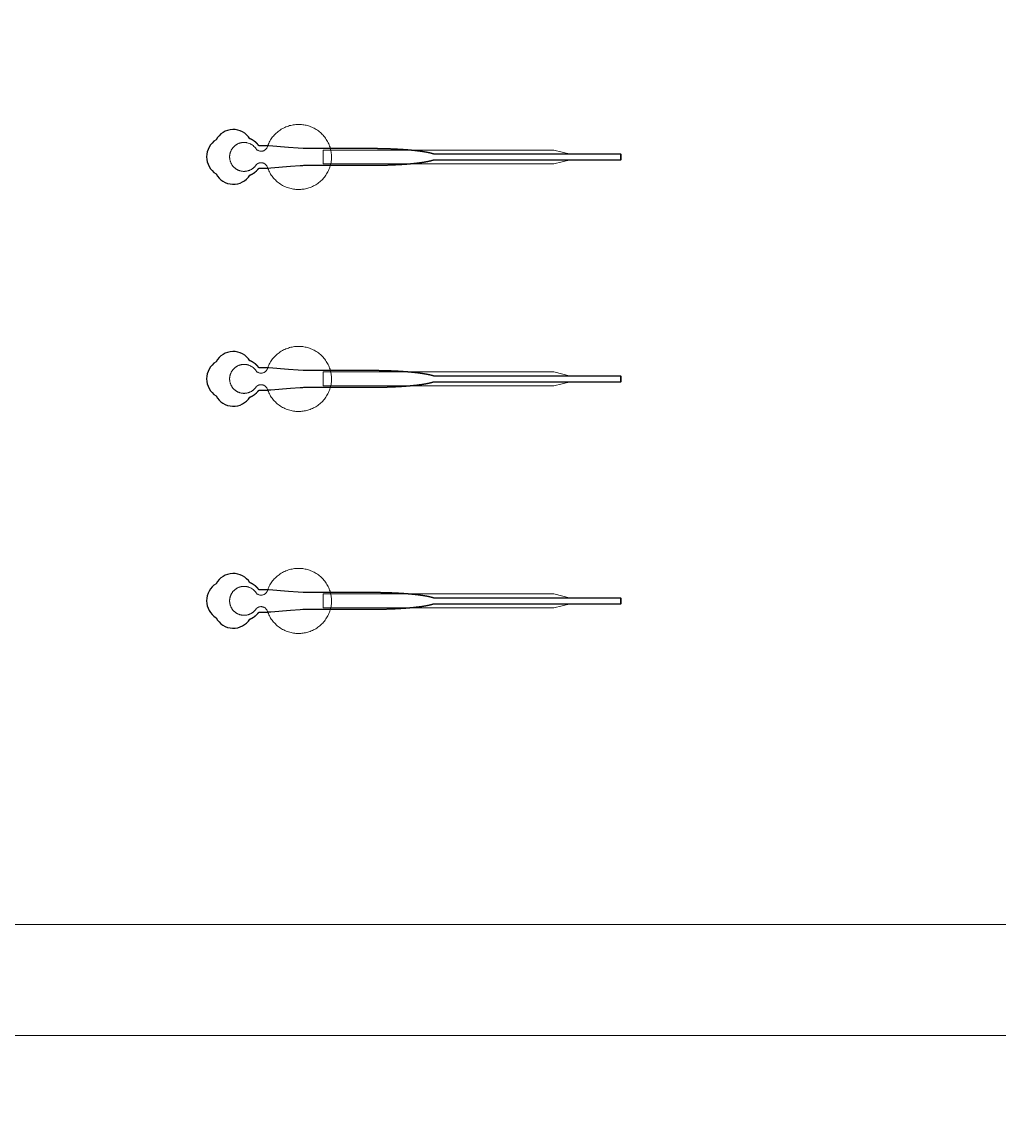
# Model space of a CAD drawing. Header units: inches. Extents: x -52997 to 52003, y -52254 to 52746.
# Drawn here: x 2442 to 11251, y -7101 to 2758 of the extents above; entities that cross this region are included whole.
import ezdxf

# ---------------------------------------------------------------- set-up
doc = ezdxf.new("R2010")
doc.units = ezdxf.units.IN
doc.header["$MEASUREMENT"] = 0
doc.layers.add('1', color=1, linetype='Continuous')
doc.layers.add('2', color=140, linetype='Continuous', lineweight=0)
doc.layers.add('3', color=90, linetype='Continuous', lineweight=0)

msp = doc.modelspace()

# ---------------------------------------------------------------- linework, layer by layer
at = {"layer": '1'}
for points in [[(-16283.4, -47485.7), (0, -47485.7), (16283.4, -47485.7, 5.999107)], [(-16250, -47285.7), (0, -47285.7), (16250, -47285.7, 5.986812)], [(-13685.8, -45485.7), (0, -45485.7), (13685.8, -45485.7, 6.794322)], [(4496.9, 1377.2), (4497.2, 1377.3), (4498.1, 1377.6), (4498.9, 1378), (4499.7, 1378.3), (4500.6, 1378.6), (4501.4, 1379), (4502.3, 1379.4), (4503.1, 1379.7), (4504, 1380.1), (4504.8, 1380.5), (4505.7, 1380.8), (4506.6, 1381.2), (4507.4, 1381.6), (4508.3, 1382), (4509.1, 1382.4), (4510, 1382.8), (4510.8, 1383.3), (4511.7, 1383.7), (4512.6, 1384.1), (4513.4, 1384.5), (4514.3, 1385), (4515.1, 1385.4), (4516, 1385.9), (4516.8, 1386.3), (4517.7, 1386.8), (4518.6, 1387.3), (4519.4, 1387.8), (4520.3, 1388.2), (4521.1, 1388.7), (4522, 1389.2), (4522.8, 1389.7), (4523.7, 1390.2), (4524.5, 1390.8), (4525.4, 1391.3), (4526.2, 1391.8), (4527.1, 1392.3), (4527.9, 1392.9), (4528.8, 1393.4), (4529.6, 1393.9), (4530.5, 1394.5), (4531.3, 1395.1), (4532.1, 1395.6), (4533, 1396.2), (4533.8, 1396.8), (4534.6, 1397.3), (4535.5, 1397.9), (4536.3, 1398.5), (4537.1, 1399.1), (4537.9, 1399.7), (4538.8, 1400.3), (4539.6, 1400.9), (4540.4, 1401.5), (4541.2, 1402.2), (4542, 1402.8), (4542.8, 1403.4), (4543.6, 1404), (4544.4, 1404.7), (4545.2, 1405.3), (4546, 1406), (4546.8, 1406.6), (4547.6, 1407.3), (4548.4, 1407.9), (4549.1, 1408.6), (4549.9, 1409.3), (4550.7, 1409.9), (4551.4, 1410.6), (4552.2, 1411.3), (4553, 1412), (4553.7, 1412.7), (4554.5, 1413.4), (4555.2, 1414), (4555.9, 1414.7), (4556.7, 1415.4), (4557.4, 1416.2), (4558.1, 1416.9), (4558.8, 1417.6), (4559.6, 1418.3), (4560.3, 1419), (4561, 1419.7), (4561.7, 1420.5), (4562.4, 1421.2), (4563.1, 1421.9), (4563.7, 1422.6), (4564.4, 1423.4), (4565.1, 1424.1), (4565.8, 1424.9), (4566.4, 1425.6), (4567.1, 1426.3), (4567.7, 1427.1), (4568.4, 1427.8), (4569, 1428.6), (4569.6, 1429.3), (4570.3, 1430.1), (4570.9, 1430.8), (4571.5, 1431.6), (4572.1, 1432.4), (4572.7, 1433.1), (4573.3, 1433.9), (4573.9, 1434.7), (4574.5, 1435.4), (4575.1, 1436.2), (4575.6, 1436.9), (4576.2, 1437.7), (4576.8, 1438.5), (4577.3, 1439.3), (4577.9, 1440), (4578.4, 1440.8), (4622, 1440.8), (4643.8, 1440.8), (4654.7, 1440.8), (4657.4, 1440.8), (4658.8, 1440.8), (4658.8, 1440.8), (4658.8, 1440.8), (4658.8, 1440.8), (4658.8, 1440.8), (4658.9, 1440.8), (4659, 1440.8), (4659.3, 1440.8), (4660, 1440.9), (4661.4, 1441), (4664.1, 1441.2), (4686.2, 1442.9), (4862.9, 1456.4), (4951.2, 1463.2), (4973.3, 1464.9), (4984.3, 1465.8), (4984.6, 1465.8), (4984.7, 1465.8), (4984.8, 1465.8), (4984.8, 1465.8), (4984.9, 1465.8), (4985.3, 1465.8), (5245.8, 1465.8), (5252.1, 1465.8), (5264.6, 1465.8), (5365.1, 1465.8), (5566.2, 1465.8), (5578.7, 1465.8), (5585, 1465.8), (5588.1, 1465.8), (5589.7, 1465.8), (5590.1, 1465.8), (5590.3, 1465.8), (5590.4, 1465.8), (5590.5, 1465.8), (5590.5, 1465.8), (5590.5, 1465.8), (5591.1, 1465.8), (5595.7, 1465.8), (5600.3, 1465.8), (5604.9, 1465.8), (5609.5, 1465.8), (5614.2, 1465.9), (5618.8, 1465.9), (5623.5, 1465.9), (5628.2, 1465.9), (5632.8, 1466), (5637.6, 1466), (5642.3, 1466.1), (5647, 1466.1), (5651.7, 1466.2), (5656.5, 1466.3), (5661.2, 1466.3), (5666, 1466.4), (5670.7, 1466.5), (5675.5, 1466.6), (5680.3, 1466.6), (5685.1, 1466.7), (5689.9, 1466.8), (5694.7, 1466.9), (5699.5, 1467), (5704.3, 1467.2), (5709.1, 1467.3), (5713.9, 1467.4), (5718.8, 1467.5), (5723.6, 1467.7), (5728.4, 1467.8), (5733.3, 1468), (5738.1, 1468.1), (5742.9, 1468.3), (5747.8, 1468.4), (5752.6, 1468.6), (5757.4, 1468.8), (5762.2, 1468.9), (5767.1, 1469.1), (5771.9, 1469.3), (5776.7, 1469.5), (5781.5, 1469.7), (5786.4, 1469.9), (5791.2, 1470.1), (5796, 1470.3), (5800.8, 1470.6), (5805.6, 1470.8), (5810.3, 1471), (5815.1, 1471.3), (5819.9, 1471.5), (5824.7, 1471.7), (5829.4, 1472), (5834.1, 1472.3), (5838.9, 1472.5), (5843.6, 1472.8), (5848.3, 1473.1), (5853, 1473.4), (5857.7, 1473.6), (5862.3, 1473.9), (5867, 1474.2), (5871.6, 1474.5), (5876.3, 1474.8), (5880.9, 1475.2), (5885.5, 1475.5), (5890, 1475.8), (5892.3, 1476), (5894.6, 1476.1), (5896.9, 1476.3), (5899.1, 1476.5), (5901.4, 1476.7), (5903.6, 1476.8), (5905.9, 1477), (5908.1, 1477.2), (5910.4, 1477.3), (5912.6, 1477.5), (5914.8, 1477.7), (5917.1, 1477.9), (5919.3, 1478.1), (5921.5, 1478.2), (5923.7, 1478.4), (5925.9, 1478.6), (5928.1, 1478.8), (5930.3, 1479), (5932.5, 1479.2), (5934.7, 1479.4), (5936.9, 1479.6), (5939, 1479.7), (5941.2, 1479.9), (5943.3, 1480.1), (5945.5, 1480.3), (5947.6, 1480.5), (5949.8, 1480.7), (5951.9, 1480.9), (5954, 1481.1), (5956.1, 1481.3), (5958.3, 1481.5), (5960.4, 1481.7), (5962.5, 1481.9), (5964.6, 1482.2), (5966.6, 1482.4), (5968.7, 1482.6), (5970.8, 1482.8), (5972.8, 1483), (5974.9, 1483.2), (5977, 1483.4), (5979, 1483.6), (5981, 1483.9), (5983.1, 1484.1), (5985.1, 1484.3), (5987.1, 1484.5), (5989.1, 1484.7), (5991.1, 1485), (5993.1, 1485.2), (5995.1, 1485.4), (5997, 1485.6), (5999, 1485.9), (6001, 1486.1), (6002.9, 1486.3), (6004.8, 1486.6), (6006.8, 1486.8), (6008.7, 1487), (6010.6, 1487.3), (6012.5, 1487.5), (6014.4, 1487.7), (6016.3, 1488), (6018.2, 1488.2), (6020.1, 1488.4), (6021.9, 1488.7), (6023.8, 1488.9), (6025.6, 1489.2), (6027.5, 1489.4), (6029.3, 1489.6), (6031.1, 1489.9), (6032.9, 1490.1), (6034.7, 1490.4), (6036.5, 1490.6), (6038.3, 1490.9), (6040.1, 1491.1), (6041.9, 1491.4), (6043.6, 1491.6), (6045.4, 1491.9), (6047.1, 1492.1), (6048.8, 1492.4), (6050.6, 1492.7), (6052.3, 1492.9), (6054, 1493.2), (6055.7, 1493.4), (6057.3, 1493.7), (6059, 1493.9), (6060.7, 1494.2), (6062.3, 1494.5), (6064, 1494.7), (6065.6, 1495), (6067.2, 1495.3), (6068.8, 1495.5), (6070.4, 1495.8), (6072, 1496.1), (6073.6, 1496.3), (6075.2, 1496.6), (6076.8, 1496.9), (6078.3, 1497.1), (6079.9, 1497.4), (6081.4, 1497.7), (6082.9, 1497.9), (6084.4, 1498.2), (6085.9, 1498.5), (6087.4, 1498.8), (6088.9, 1499), (6090.4, 1499.3), (6091.8, 1499.6), (6093.3, 1499.9), (6094.7, 1500.1), (6096.2, 1500.4), (6097.6, 1500.7), (6099, 1501), (6100.4, 1501.3), (6101.8, 1501.5), (6103.1, 1501.8), (6104.5, 1502.1), (6105.9, 1502.4), (6107.2, 1502.7), (6108.5, 1503), (6109.9, 1503.2), (6111.2, 1503.5), (6112.5, 1503.8), (6113.8, 1504.1), (6115, 1504.4), (6116.3, 1504.7), (6117.6, 1505), (6118.8, 1505.3), (6120.1, 1505.5), (6121.3, 1505.8), (6122.5, 1506.1), (6123.7, 1506.4), (6124.9, 1506.7), (6126.1, 1507), (6127.2, 1507.3), (6128.4, 1507.6), (6129.5, 1507.9), (6130.7, 1508.2), (6131.8, 1508.5), (6132.9, 1508.7), (6134, 1509), (6135.1, 1509.3), (6136.2, 1509.6), (6137.3, 1509.9), (6138.3, 1510.2), (6139.4, 1510.5), (6140.4, 1510.8), (6141.5, 1511.1), (6142.5, 1511.4), (6143.5, 1511.7), (6144.5, 1512), (6145.5, 1512.3), (6146.4, 1512.6), (6147.4, 1512.9), (6148.3, 1513.2), (6149.3, 1513.5), (6150.2, 1513.8), (6151.1, 1514.1), (6152, 1514.4), (6152.9, 1514.7), (6153.8, 1515), (6154.7, 1515.3), (6156.1, 1515.8), (7841.7, 1515.6), (7841.7, 1565.8), (6156.2, 1565.8), (6155.9, 1565.9), (6155, 1566.2), (6154.2, 1566.5), (6153.3, 1566.8), (6152.4, 1567.1), (6151.5, 1567.4), (6150.6, 1567.7), (6149.6, 1568), (6148.7, 1568.3), (6147.7, 1568.6), (6146.8, 1568.9), (6145.8, 1569.2), (6144.8, 1569.5), (6143.8, 1569.8), (6142.8, 1570.1), (6141.8, 1570.4), (6140.8, 1570.7), (6139.7, 1571), (6138.7, 1571.3), (6137.6, 1571.6), (6136.6, 1571.9), (6135.5, 1572.2), (6134.4, 1572.5), (6133.3, 1572.8), (6132.2, 1573), (6131, 1573.3), (6129.9, 1573.6), (6128.8, 1573.9), (6127.6, 1574.2), (6126.4, 1574.5), (6125.2, 1574.8), (6124.1, 1575.1), (6122.8, 1575.4), (6121.6, 1575.7), (6120.4, 1576), (6119.2, 1576.3), (6117.9, 1576.5), (6116.7, 1576.8), (6115.4, 1577.1), (6114.1, 1577.4), (6112.8, 1577.7), (6111.5, 1578), (6110.2, 1578.3), (6108.9, 1578.6), (6107.6, 1578.8), (6106.2, 1579.1), (6104.9, 1579.4), (6103.5, 1579.7), (6102.1, 1580), (6100.7, 1580.3), (6099.3, 1580.5), (6097.9, 1580.8), (6096.5, 1581.1), (6095.1, 1581.4), (6093.6, 1581.7), (6092.2, 1581.9), (6090.7, 1582.2), (6089.3, 1582.5), (6087.8, 1582.8), (6086.3, 1583), (6084.8, 1583.3), (6083.3, 1583.6), (6081.7, 1583.9), (6080.2, 1584.1), (6078.7, 1584.4), (6077.1, 1584.7), (6075.6, 1584.9), (6074, 1585.2), (6072.4, 1585.5), (6070.8, 1585.7), (6069.2, 1586), (6067.6, 1586.3), (6066, 1586.5), (6064.3, 1586.8), (6062.7, 1587.1), (6061, 1587.3), (6059.4, 1587.6), (6057.7, 1587.9), (6056, 1588.1), (6054.3, 1588.4), (6052.6, 1588.6), (6050.9, 1588.9), (6049.2, 1589.1), (6047.5, 1589.4), (6045.7, 1589.7), (6044, 1589.9), (6042.2, 1590.2), (6040.5, 1590.4), (6038.7, 1590.7), (6036.9, 1590.9), (6035.1, 1591.2), (6033.3, 1591.4), (6031.5, 1591.6), (6029.7, 1591.9), (6027.8, 1592.1), (6026, 1592.4), (6024.2, 1592.6), (6022.3, 1592.9), (6020.4, 1593.1), (6018.6, 1593.3), (6016.7, 1593.6), (6014.8, 1593.8), (6012.9, 1594.1), (6011, 1594.3), (6009.1, 1594.5), (6007.2, 1594.8), (6005.2, 1595), (6003.3, 1595.2), (6001.3, 1595.5), (5999.4, 1595.7), (5997.4, 1595.9), (5995.5, 1596.1), (5993.5, 1596.4), (5991.5, 1596.6), (5989.5, 1596.8), (5987.5, 1597), (5985.5, 1597.2), (5983.5, 1597.5), (5981.5, 1597.7), (5979.4, 1597.9), (5977.4, 1598.1), (5975.3, 1598.3), (5973.3, 1598.5), (5971.2, 1598.8), (5969.2, 1599), (5967.1, 1599.2), (5965, 1599.4), (5962.9, 1599.6), (5960.8, 1599.8), (5958.7, 1600), (5956.6, 1600.2), (5954.5, 1600.4), (5952.4, 1600.6), (5950.3, 1600.8), (5948.1, 1601), (5946, 1601.2), (5943.8, 1601.4), (5941.7, 1601.6), (5939.5, 1601.8), (5937.4, 1602), (5935.2, 1602.2), (5933, 1602.4), (5930.8, 1602.6), (5928.6, 1602.8), (5926.4, 1602.9), (5924.3, 1603.1), (5922, 1603.3), (5919.8, 1603.5), (5917.6, 1603.7), (5915.4, 1603.8), (5913.2, 1604), (5910.9, 1604.2), (5908.7, 1604.4), (5906.5, 1604.6), (5904.2, 1604.7), (5902, 1604.9), (5899.7, 1605.1), (5897.5, 1605.2), (5895.2, 1605.4), (5892.9, 1605.6), (5888.4, 1605.9), (5883.8, 1606.2), (5879.2, 1606.5), (5874.6, 1606.9), (5870, 1607.2), (5865.4, 1607.5), (5860.7, 1607.8), (5856.1, 1608), (5851.4, 1608.3), (5846.7, 1608.6), (5842, 1608.9), (5837.3, 1609.2), (5832.6, 1609.4), (5827.9, 1609.7), (5823.1, 1609.9), (5818.4, 1610.2), (5813.6, 1610.4), (5808.9, 1610.7), (5804.1, 1610.9), (5799.3, 1611.1), (5794.5, 1611.3), (5789.8, 1611.5), (5785, 1611.7), (5780.2, 1611.9), (5775.4, 1612.1), (5770.6, 1612.3), (5765.8, 1612.5), (5761, 1612.7), (5756.2, 1612.9), (5751.3, 1613.1), (5746.5, 1613.2), (5741.7, 1613.4), (5736.9, 1613.5), (5732.1, 1613.7), (5727.3, 1613.8), (5722.5, 1614), (5717.7, 1614.1), (5712.9, 1614.2), (5708.1, 1614.3), (5703.3, 1614.5), (5698.5, 1614.6), (5693.8, 1614.7), (5689, 1614.8), (5684.2, 1614.9), (5679.5, 1615), (5674.7, 1615.1), (5670, 1615.1), (5665.2, 1615.2), (5660.5, 1615.3), (5655.8, 1615.4), (5651.1, 1615.4), (5646.4, 1615.5), (5641.7, 1615.5), (5637, 1615.6), (5632.3, 1615.6), (5627.7, 1615.7), (5623, 1615.7), (5618.4, 1615.7), (5613.8, 1615.7), (5609.1, 1615.8), (5604.5, 1615.8), (5602.3, 1615.8), (5601.7, 1615.8), (5601.4, 1615.8), (5601.3, 1615.8), (5601.1, 1615.8), (5599.5, 1615.8), (5593.1, 1615.8), (5580.3, 1615.8), (5529.4, 1615.8), (5325.4, 1615.8), (5274.4, 1615.8), (5248.9, 1615.8), (5242.6, 1615.8), (5241, 1615.8), (4985.2, 1615.8), (4984.8, 1615.8), (4984.8, 1615.8), (4984.7, 1615.8), (4984.7, 1615.8), (4984.6, 1615.8), (4984.3, 1615.8), (4982.9, 1615.9), (4977.4, 1616.3), (4933.2, 1619.7), (4844.9, 1626.5), (4668.2, 1640.1), (4662.7, 1640.5), (4659.9, 1640.7), (4659.3, 1640.8), (4658.9, 1640.8), (4658.9, 1640.8), (4658.8, 1640.8), (4658.8, 1640.8), (4658.8, 1640.8), (4658.8, 1640.8), (4658.8, 1640.8), (4658.4, 1640.8), (4655.7, 1640.8), (4650.3, 1640.8), (4639.4, 1640.8), (4617.6, 1640.8), (4595.8, 1640.8), (4584.9, 1640.8), (4579.4, 1640.8), (4578.7, 1640.8), (4578.6, 1640.8), (4578.5, 1640.8), (4578.4, 1640.8), (4578.4, 1640.8), (4578.4, 1640.8), (4578.4, 1640.8), (4578, 1641.4), (4577.2, 1642.5), (4576.4, 1643.6), (4575.6, 1644.7), (4574.7, 1645.9), (4573.9, 1647), (4573, 1648.1), (4572.2, 1649.2), (4571.3, 1650.3), (4570.4, 1651.4), (4569.5, 1652.5), (4568.5, 1653.6), (4567.6, 1654.7), (4566.6, 1655.8), (4565.7, 1656.9), (4564.7, 1658), (4563.7, 1659.1), (4562.7, 1660.2), (4561.7, 1661.2), (4560.7, 1662.3), (4559.6, 1663.4), (4558.6, 1664.4), (4557.5, 1665.5), (4556.4, 1666.5), (4555.3, 1667.6), (4554.2, 1668.6), (4553.1, 1669.6), (4552, 1670.6), (4550.9, 1671.6), (4549.7, 1672.6), (4548.6, 1673.6), (4547.4, 1674.6), (4546.2, 1675.6), (4545, 1676.6), (4543.8, 1677.5), (4542.6, 1678.5), (4541.4, 1679.4), (4540.2, 1680.4), (4538.9, 1681.3), (4537.7, 1682.2), (4536.4, 1683.1), (4535.2, 1684), (4533.9, 1684.9), (4532.6, 1685.8), (4531.3, 1686.7), (4530, 1687.5), (4528.7, 1688.4), (4527.4, 1689.2), (4526, 1690), (4524.7, 1690.8), (4523.4, 1691.6), (4522, 1692.4), (4520.7, 1693.2), (4519.3, 1694), (4517.9, 1694.7), (4516.5, 1695.5), (4515.2, 1696.2), (4513.8, 1696.9), (4512.4, 1697.6), (4511, 1698.3), (4509.6, 1699), (4508.2, 1699.7), (4506.7, 1700.3), (4505.3, 1700.9), (4503.9, 1701.6), (4502.5, 1702.2), (4501.1, 1702.8), (4499.6, 1703.3), (4498.2, 1703.9), (4497, 1704.4, 0.576044), (4192.4, 1695.1, 0.560065), (4192.4, 1388.6, 0.578435)], [(4496.9, -622.8), (4497.2, -622.7), (4498.1, -622.4), (4498.9, -622), (4499.7, -621.7), (4500.6, -621.4), (4501.4, -621), (4502.3, -620.6), (4503.1, -620.3), (4504, -619.9), (4504.8, -619.5), (4505.7, -619.2), (4506.6, -618.8), (4507.4, -618.4), (4508.3, -618), (4509.1, -617.6), (4510, -617.2), (4510.8, -616.7), (4511.7, -616.3), (4512.6, -615.9), (4513.4, -615.5), (4514.3, -615), (4515.1, -614.6), (4516, -614.1), (4516.8, -613.7), (4517.7, -613.2), (4518.6, -612.7), (4519.4, -612.2), (4520.3, -611.8), (4521.1, -611.3), (4522, -610.8), (4522.8, -610.3), (4523.7, -609.8), (4524.5, -609.2), (4525.4, -608.7), (4526.2, -608.2), (4527.1, -607.7), (4527.9, -607.1), (4528.8, -606.6), (4529.6, -606.1), (4530.5, -605.5), (4531.3, -604.9), (4532.1, -604.4), (4533, -603.8), (4533.8, -603.2), (4534.6, -602.7), (4535.5, -602.1), (4536.3, -601.5), (4537.1, -600.9), (4537.9, -600.3), (4538.8, -599.7), (4539.6, -599.1), (4540.4, -598.5), (4541.2, -597.8), (4542, -597.2), (4542.8, -596.6), (4543.6, -596), (4544.4, -595.3), (4545.2, -594.7), (4546, -594), (4546.8, -593.4), (4547.6, -592.7), (4548.4, -592.1), (4549.1, -591.4), (4549.9, -590.7), (4550.7, -590.1), (4551.4, -589.4), (4552.2, -588.7), (4553, -588), (4553.7, -587.3), (4554.5, -586.6), (4555.2, -586), (4555.9, -585.3), (4556.7, -584.6), (4557.4, -583.8), (4558.1, -583.1), (4558.8, -582.4), (4559.6, -581.7), (4560.3, -581), (4561, -580.3), (4561.7, -579.5), (4562.4, -578.8), (4563.1, -578.1), (4563.7, -577.4), (4564.4, -576.6), (4565.1, -575.9), (4565.8, -575.1), (4566.4, -574.4), (4567.1, -573.7), (4567.7, -572.9), (4568.4, -572.2), (4569, -571.4), (4569.6, -570.7), (4570.3, -569.9), (4570.9, -569.2), (4571.5, -568.4), (4572.1, -567.6), (4572.7, -566.9), (4573.3, -566.1), (4573.9, -565.3), (4574.5, -564.6), (4575.1, -563.8), (4575.6, -563.1), (4576.2, -562.3), (4576.8, -561.5), (4577.3, -560.7), (4577.9, -560), (4578.4, -559.2), (4622, -559.2), (4643.8, -559.2), (4654.7, -559.2), (4657.4, -559.2), (4658.8, -559.2), (4658.8, -559.2), (4658.8, -559.2), (4658.8, -559.2), (4658.8, -559.2), (4658.9, -559.2), (4659, -559.2), (4659.3, -559.2), (4660, -559.1), (4661.4, -559), (4664.1, -558.8), (4686.2, -557.1), (4862.9, -543.6), (4951.2, -536.8), (4973.3, -535.1), (4984.3, -534.2), (4984.6, -534.2), (4984.7, -534.2), (4984.8, -534.2), (4984.8, -534.2), (4984.9, -534.2), (4985.3, -534.2), (5245.8, -534.2), (5252.1, -534.2), (5264.6, -534.2), (5365.1, -534.2), (5566.2, -534.2), (5578.7, -534.2), (5585, -534.2), (5588.1, -534.2), (5589.7, -534.2), (5590.1, -534.2), (5590.3, -534.2), (5590.4, -534.2), (5590.5, -534.2), (5590.5, -534.2), (5590.5, -534.2), (5591.1, -534.2), (5595.7, -534.2), (5600.3, -534.2), (5604.9, -534.2), (5609.5, -534.2), (5614.2, -534.1), (5618.8, -534.1), (5623.5, -534.1), (5628.2, -534.1), (5632.8, -534), (5637.6, -534), (5642.3, -533.9), (5647, -533.9), (5651.7, -533.8), (5656.5, -533.7), (5661.2, -533.7), (5666, -533.6), (5670.7, -533.5), (5675.5, -533.4), (5680.3, -533.4), (5685.1, -533.3), (5689.9, -533.2), (5694.7, -533.1), (5699.5, -533), (5704.3, -532.8), (5709.1, -532.7), (5713.9, -532.6), (5718.8, -532.5), (5723.6, -532.3), (5728.4, -532.2), (5733.3, -532), (5738.1, -531.9), (5742.9, -531.7), (5747.8, -531.6), (5752.6, -531.4), (5757.4, -531.2), (5762.2, -531.1), (5767.1, -530.9), (5771.9, -530.7), (5776.7, -530.5), (5781.5, -530.3), (5786.4, -530.1), (5791.2, -529.9), (5796, -529.7), (5800.8, -529.4), (5805.6, -529.2), (5810.3, -529), (5815.1, -528.7), (5819.9, -528.5), (5824.7, -528.3), (5829.4, -528), (5834.1, -527.7), (5838.9, -527.5), (5843.6, -527.2), (5848.3, -526.9), (5853, -526.6), (5857.7, -526.4), (5862.3, -526.1), (5867, -525.8), (5871.6, -525.5), (5876.3, -525.2), (5880.9, -524.8), (5885.5, -524.5), (5890, -524.2), (5892.3, -524), (5894.6, -523.9), (5896.9, -523.7), (5899.1, -523.5), (5901.4, -523.3), (5903.6, -523.2), (5905.9, -523), (5908.1, -522.8), (5910.4, -522.7), (5912.6, -522.5), (5914.8, -522.3), (5917.1, -522.1), (5919.3, -521.9), (5921.5, -521.8), (5923.7, -521.6), (5925.9, -521.4), (5928.1, -521.2), (5930.3, -521), (5932.5, -520.8), (5934.7, -520.6), (5936.9, -520.4), (5939, -520.3), (5941.2, -520.1), (5943.3, -519.9), (5945.5, -519.7), (5947.6, -519.5), (5949.8, -519.3), (5951.9, -519.1), (5954, -518.9), (5956.1, -518.7), (5958.3, -518.5), (5960.4, -518.3), (5962.5, -518.1), (5964.6, -517.8), (5966.6, -517.6), (5968.7, -517.4), (5970.8, -517.2), (5972.8, -517), (5974.9, -516.8), (5977, -516.6), (5979, -516.4), (5981, -516.1), (5983.1, -515.9), (5985.1, -515.7), (5987.1, -515.5), (5989.1, -515.3), (5991.1, -515), (5993.1, -514.8), (5995.1, -514.6), (5997, -514.4), (5999, -514.1), (6001, -513.9), (6002.9, -513.7), (6004.8, -513.4), (6006.8, -513.2), (6008.7, -513), (6010.6, -512.7), (6012.5, -512.5), (6014.4, -512.3), (6016.3, -512), (6018.2, -511.8), (6020.1, -511.6), (6021.9, -511.3), (6023.8, -511.1), (6025.6, -510.8), (6027.5, -510.6), (6029.3, -510.4), (6031.1, -510.1), (6032.9, -509.9), (6034.7, -509.6), (6036.5, -509.4), (6038.3, -509.1), (6040.1, -508.9), (6041.9, -508.6), (6043.6, -508.4), (6045.4, -508.1), (6047.1, -507.9), (6048.8, -507.6), (6050.6, -507.3), (6052.3, -507.1), (6054, -506.8), (6055.7, -506.6), (6057.3, -506.3), (6059, -506.1), (6060.7, -505.8), (6062.3, -505.5), (6064, -505.3), (6065.6, -505), (6067.2, -504.7), (6068.8, -504.5), (6070.4, -504.2), (6072, -503.9), (6073.6, -503.7), (6075.2, -503.4), (6076.8, -503.1), (6078.3, -502.9), (6079.9, -502.6), (6081.4, -502.3), (6082.9, -502.1), (6084.4, -501.8), (6085.9, -501.5), (6087.4, -501.2), (6088.9, -501), (6090.4, -500.7), (6091.8, -500.4), (6093.3, -500.1), (6094.7, -499.9), (6096.2, -499.6), (6097.6, -499.3), (6099, -499), (6100.4, -498.7), (6101.8, -498.5), (6103.1, -498.2), (6104.5, -497.9), (6105.9, -497.6), (6107.2, -497.3), (6108.5, -497), (6109.9, -496.8), (6111.2, -496.5), (6112.5, -496.2), (6113.8, -495.9), (6115, -495.6), (6116.3, -495.3), (6117.6, -495), (6118.8, -494.7), (6120.1, -494.5), (6121.3, -494.2), (6122.5, -493.9), (6123.7, -493.6), (6124.9, -493.3), (6126.1, -493), (6127.2, -492.7), (6128.4, -492.4), (6129.5, -492.1), (6130.7, -491.8), (6131.8, -491.5), (6132.9, -491.3), (6134, -491), (6135.1, -490.7), (6136.2, -490.4), (6137.3, -490.1), (6138.3, -489.8), (6139.4, -489.5), (6140.4, -489.2), (6141.5, -488.9), (6142.5, -488.6), (6143.5, -488.3), (6144.5, -488), (6145.5, -487.7), (6146.4, -487.4), (6147.4, -487.1), (6148.3, -486.8), (6149.3, -486.5), (6150.2, -486.2), (6151.1, -485.9), (6152, -485.6), (6152.9, -485.3), (6153.8, -485), (6154.7, -484.7), (6156.1, -484.2), (7841.7, -484.4), (7841.7, -434.2), (6156.2, -434.2), (6155.9, -434.1), (6155, -433.8), (6154.2, -433.5), (6153.3, -433.2), (6152.4, -432.9), (6151.5, -432.6), (6150.6, -432.3), (6149.6, -432), (6148.7, -431.7), (6147.7, -431.4), (6146.8, -431.1), (6145.8, -430.8), (6144.8, -430.5), (6143.8, -430.2), (6142.8, -429.9), (6141.8, -429.6), (6140.8, -429.3), (6139.7, -429), (6138.7, -428.7), (6137.6, -428.4), (6136.6, -428.1), (6135.5, -427.8), (6134.4, -427.5), (6133.3, -427.2), (6132.2, -427), (6131, -426.7), (6129.9, -426.4), (6128.8, -426.1), (6127.6, -425.8), (6126.4, -425.5), (6125.2, -425.2), (6124.1, -424.9), (6122.8, -424.6), (6121.6, -424.3), (6120.4, -424), (6119.2, -423.7), (6117.9, -423.5), (6116.7, -423.2), (6115.4, -422.9), (6114.1, -422.6), (6112.8, -422.3), (6111.5, -422), (6110.2, -421.7), (6108.9, -421.4), (6107.6, -421.2), (6106.2, -420.9), (6104.9, -420.6), (6103.5, -420.3), (6102.1, -420), (6100.7, -419.7), (6099.3, -419.5), (6097.9, -419.2), (6096.5, -418.9), (6095.1, -418.6), (6093.6, -418.3), (6092.2, -418.1), (6090.7, -417.8), (6089.3, -417.5), (6087.8, -417.2), (6086.3, -417), (6084.8, -416.7), (6083.3, -416.4), (6081.7, -416.1), (6080.2, -415.9), (6078.7, -415.6), (6077.1, -415.3), (6075.6, -415.1), (6074, -414.8), (6072.4, -414.5), (6070.8, -414.3), (6069.2, -414), (6067.6, -413.7), (6066, -413.5), (6064.3, -413.2), (6062.7, -412.9), (6061, -412.7), (6059.4, -412.4), (6057.7, -412.1), (6056, -411.9), (6054.3, -411.6), (6052.6, -411.4), (6050.9, -411.1), (6049.2, -410.9), (6047.5, -410.6), (6045.7, -410.3), (6044, -410.1), (6042.2, -409.8), (6040.5, -409.6), (6038.7, -409.3), (6036.9, -409.1), (6035.1, -408.8), (6033.3, -408.6), (6031.5, -408.4), (6029.7, -408.1), (6027.8, -407.9), (6026, -407.6), (6024.2, -407.4), (6022.3, -407.1), (6020.4, -406.9), (6018.6, -406.7), (6016.7, -406.4), (6014.8, -406.2), (6012.9, -405.9), (6011, -405.7), (6009.1, -405.5), (6007.2, -405.2), (6005.2, -405), (6003.3, -404.8), (6001.3, -404.5), (5999.4, -404.3), (5997.4, -404.1), (5995.5, -403.9), (5993.5, -403.6), (5991.5, -403.4), (5989.5, -403.2), (5987.5, -403), (5985.5, -402.8), (5983.5, -402.5), (5981.5, -402.3), (5979.4, -402.1), (5977.4, -401.9), (5975.3, -401.7), (5973.3, -401.5), (5971.2, -401.2), (5969.2, -401), (5967.1, -400.8), (5965, -400.6), (5962.9, -400.4), (5960.8, -400.2), (5958.7, -400), (5956.6, -399.8), (5954.5, -399.6), (5952.4, -399.4), (5950.3, -399.2), (5948.1, -399), (5946, -398.8), (5943.8, -398.6), (5941.7, -398.4), (5939.5, -398.2), (5937.4, -398), (5935.2, -397.8), (5933, -397.6), (5930.8, -397.4), (5928.6, -397.2), (5926.4, -397.1), (5924.3, -396.9), (5922, -396.7), (5919.8, -396.5), (5917.6, -396.3), (5915.4, -396.2), (5913.2, -396), (5910.9, -395.8), (5908.7, -395.6), (5906.5, -395.4), (5904.2, -395.3), (5902, -395.1), (5899.7, -394.9), (5897.5, -394.8), (5895.2, -394.6), (5892.9, -394.4), (5888.4, -394.1), (5883.8, -393.8), (5879.2, -393.5), (5874.6, -393.1), (5870, -392.8), (5865.4, -392.5), (5860.7, -392.2), (5856.1, -392), (5851.4, -391.7), (5846.7, -391.4), (5842, -391.1), (5837.3, -390.8), (5832.6, -390.6), (5827.9, -390.3), (5823.1, -390.1), (5818.4, -389.8), (5813.6, -389.6), (5808.9, -389.3), (5804.1, -389.1), (5799.3, -388.9), (5794.5, -388.7), (5789.8, -388.5), (5785, -388.3), (5780.2, -388.1), (5775.4, -387.9), (5770.6, -387.7), (5765.8, -387.5), (5761, -387.3), (5756.2, -387.1), (5751.3, -386.9), (5746.5, -386.8), (5741.7, -386.6), (5736.9, -386.5), (5732.1, -386.3), (5727.3, -386.2), (5722.5, -386), (5717.7, -385.9), (5712.9, -385.8), (5708.1, -385.7), (5703.3, -385.5), (5698.5, -385.4), (5693.8, -385.3), (5689, -385.2), (5684.2, -385.1), (5679.5, -385), (5674.7, -384.9), (5670, -384.9), (5665.2, -384.8), (5660.5, -384.7), (5655.8, -384.6), (5651.1, -384.6), (5646.4, -384.5), (5641.7, -384.5), (5637, -384.4), (5632.3, -384.4), (5627.7, -384.3), (5623, -384.3), (5618.4, -384.3), (5613.8, -384.3), (5609.1, -384.2), (5604.5, -384.2), (5602.3, -384.2), (5601.7, -384.2), (5601.4, -384.2), (5601.3, -384.2), (5601.1, -384.2), (5599.5, -384.2), (5593.1, -384.2), (5580.3, -384.2), (5529.4, -384.2), (5325.4, -384.2), (5274.4, -384.2), (5248.9, -384.2), (5242.6, -384.2), (5241, -384.2), (4985.2, -384.2), (4984.8, -384.2), (4984.8, -384.2), (4984.7, -384.2), (4984.7, -384.2), (4984.6, -384.2), (4984.3, -384.2), (4982.9, -384.1), (4977.4, -383.7), (4933.2, -380.3), (4844.9, -373.5), (4668.2, -359.9), (4662.7, -359.5), (4659.9, -359.3), (4659.3, -359.2), (4658.9, -359.2), (4658.9, -359.2), (4658.8, -359.2), (4658.8, -359.2), (4658.8, -359.2), (4658.8, -359.2), (4658.8, -359.2), (4658.4, -359.2), (4655.7, -359.2), (4650.3, -359.2), (4639.4, -359.2), (4617.6, -359.2), (4595.8, -359.2), (4584.9, -359.2), (4579.4, -359.2), (4578.7, -359.2), (4578.6, -359.2), (4578.5, -359.2), (4578.4, -359.2), (4578.4, -359.2), (4578.4, -359.2), (4578.4, -359.2), (4578, -358.6), (4577.2, -357.5), (4576.4, -356.4), (4575.6, -355.3), (4574.7, -354.1), (4573.9, -353), (4573, -351.9), (4572.2, -350.8), (4571.3, -349.7), (4570.4, -348.6), (4569.5, -347.5), (4568.5, -346.4), (4567.6, -345.3), (4566.6, -344.2), (4565.7, -343.1), (4564.7, -342), (4563.7, -340.9), (4562.7, -339.8), (4561.7, -338.8), (4560.7, -337.7), (4559.6, -336.6), (4558.6, -335.6), (4557.5, -334.5), (4556.4, -333.5), (4555.3, -332.4), (4554.2, -331.4), (4553.1, -330.4), (4552, -329.4), (4550.9, -328.4), (4549.7, -327.4), (4548.6, -326.4), (4547.4, -325.4), (4546.2, -324.4), (4545, -323.4), (4543.8, -322.5), (4542.6, -321.5), (4541.4, -320.6), (4540.2, -319.6), (4538.9, -318.7), (4537.7, -317.8), (4536.4, -316.9), (4535.2, -316), (4533.9, -315.1), (4532.6, -314.2), (4531.3, -313.3), (4530, -312.5), (4528.7, -311.6), (4527.4, -310.8), (4526, -310), (4524.7, -309.2), (4523.4, -308.4), (4522, -307.6), (4520.7, -306.8), (4519.3, -306), (4517.9, -305.3), (4516.5, -304.5), (4515.2, -303.8), (4513.8, -303.1), (4512.4, -302.4), (4511, -301.7), (4509.6, -301), (4508.2, -300.3), (4506.7, -299.7), (4505.3, -299.1), (4503.9, -298.4), (4502.5, -297.8), (4501.1, -297.2), (4499.6, -296.7), (4498.2, -296.1), (4497, -295.6, 0.576044), (4192.4, -304.9, 0.560065), (4192.4, -611.4, 0.578435)], [(4496.9, -2622.8), (4497.2, -2622.7), (4498.1, -2622.4), (4498.9, -2622), (4499.7, -2621.7), (4500.6, -2621.4), (4501.4, -2621), (4502.3, -2620.6), (4503.1, -2620.3), (4504, -2619.9), (4504.8, -2619.5), (4505.7, -2619.2), (4506.6, -2618.8), (4507.4, -2618.4), (4508.3, -2618), (4509.1, -2617.6), (4510, -2617.2), (4510.8, -2616.7), (4511.7, -2616.3), (4512.6, -2615.9), (4513.4, -2615.5), (4514.3, -2615), (4515.1, -2614.6), (4516, -2614.1), (4516.8, -2613.7), (4517.7, -2613.2), (4518.6, -2612.7), (4519.4, -2612.2), (4520.3, -2611.8), (4521.1, -2611.3), (4522, -2610.8), (4522.8, -2610.3), (4523.7, -2609.8), (4524.5, -2609.2), (4525.4, -2608.7), (4526.2, -2608.2), (4527.1, -2607.7), (4527.9, -2607.1), (4528.8, -2606.6), (4529.6, -2606.1), (4530.5, -2605.5), (4531.3, -2604.9), (4532.1, -2604.4), (4533, -2603.8), (4533.8, -2603.2), (4534.6, -2602.7), (4535.5, -2602.1), (4536.3, -2601.5), (4537.1, -2600.9), (4537.9, -2600.3), (4538.8, -2599.7), (4539.6, -2599.1), (4540.4, -2598.5), (4541.2, -2597.8), (4542, -2597.2), (4542.8, -2596.6), (4543.6, -2596), (4544.4, -2595.3), (4545.2, -2594.7), (4546, -2594), (4546.8, -2593.4), (4547.6, -2592.7), (4548.4, -2592.1), (4549.1, -2591.4), (4549.9, -2590.7), (4550.7, -2590.1), (4551.4, -2589.4), (4552.2, -2588.7), (4553, -2588), (4553.7, -2587.3), (4554.5, -2586.6), (4555.2, -2586), (4555.9, -2585.3), (4556.7, -2584.6), (4557.4, -2583.8), (4558.1, -2583.1), (4558.8, -2582.4), (4559.6, -2581.7), (4560.3, -2581), (4561, -2580.3), (4561.7, -2579.5), (4562.4, -2578.8), (4563.1, -2578.1), (4563.7, -2577.4), (4564.4, -2576.6), (4565.1, -2575.9), (4565.8, -2575.1), (4566.4, -2574.4), (4567.1, -2573.7), (4567.7, -2572.9), (4568.4, -2572.2), (4569, -2571.4), (4569.6, -2570.7), (4570.3, -2569.9), (4570.9, -2569.2), (4571.5, -2568.4), (4572.1, -2567.6), (4572.7, -2566.9), (4573.3, -2566.1), (4573.9, -2565.3), (4574.5, -2564.6), (4575.1, -2563.8), (4575.6, -2563.1), (4576.2, -2562.3), (4576.8, -2561.5), (4577.3, -2560.7), (4577.9, -2560), (4578.4, -2559.2), (4622, -2559.2), (4643.8, -2559.2), (4654.7, -2559.2), (4657.4, -2559.2), (4658.8, -2559.2), (4658.8, -2559.2), (4658.8, -2559.2), (4658.8, -2559.2), (4658.8, -2559.2), (4658.9, -2559.2), (4659, -2559.2), (4659.3, -2559.2), (4660, -2559.1), (4661.4, -2559), (4664.1, -2558.8), (4686.2, -2557.1), (4862.9, -2543.6), (4951.2, -2536.8), (4973.3, -2535.1), (4984.3, -2534.2), (4984.6, -2534.2), (4984.7, -2534.2), (4984.8, -2534.2), (4984.8, -2534.2), (4984.9, -2534.2), (4985.3, -2534.2), (5245.8, -2534.2), (5252.1, -2534.2), (5264.6, -2534.2), (5365.1, -2534.2), (5566.2, -2534.2), (5578.7, -2534.2), (5585, -2534.2), (5588.1, -2534.2), (5589.7, -2534.2), (5590.1, -2534.2), (5590.3, -2534.2), (5590.4, -2534.2), (5590.5, -2534.2), (5590.5, -2534.2), (5590.5, -2534.2), (5591.1, -2534.2), (5595.7, -2534.2), (5600.3, -2534.2), (5604.9, -2534.2), (5609.5, -2534.2), (5614.2, -2534.1), (5618.8, -2534.1), (5623.5, -2534.1), (5628.2, -2534.1), (5632.8, -2534), (5637.6, -2534), (5642.3, -2533.9), (5647, -2533.9), (5651.7, -2533.8), (5656.5, -2533.7), (5661.2, -2533.7), (5666, -2533.6), (5670.7, -2533.5), (5675.5, -2533.4), (5680.3, -2533.4), (5685.1, -2533.3), (5689.9, -2533.2), (5694.7, -2533.1), (5699.5, -2533), (5704.3, -2532.8), (5709.1, -2532.7), (5713.9, -2532.6), (5718.8, -2532.5), (5723.6, -2532.3), (5728.4, -2532.2), (5733.3, -2532), (5738.1, -2531.9), (5742.9, -2531.7), (5747.8, -2531.6), (5752.6, -2531.4), (5757.4, -2531.2), (5762.2, -2531.1), (5767.1, -2530.9), (5771.9, -2530.7), (5776.7, -2530.5), (5781.5, -2530.3), (5786.4, -2530.1), (5791.2, -2529.9), (5796, -2529.7), (5800.8, -2529.4), (5805.6, -2529.2), (5810.3, -2529), (5815.1, -2528.7), (5819.9, -2528.5), (5824.7, -2528.3), (5829.4, -2528), (5834.1, -2527.7), (5838.9, -2527.5), (5843.6, -2527.2), (5848.3, -2526.9), (5853, -2526.6), (5857.7, -2526.4), (5862.3, -2526.1), (5867, -2525.8), (5871.6, -2525.5), (5876.3, -2525.2), (5880.9, -2524.8), (5885.5, -2524.5), (5890, -2524.2), (5892.3, -2524), (5894.6, -2523.9), (5896.9, -2523.7), (5899.1, -2523.5), (5901.4, -2523.3), (5903.6, -2523.2), (5905.9, -2523), (5908.1, -2522.8), (5910.4, -2522.7), (5912.6, -2522.5), (5914.8, -2522.3), (5917.1, -2522.1), (5919.3, -2521.9), (5921.5, -2521.8), (5923.7, -2521.6), (5925.9, -2521.4), (5928.1, -2521.2), (5930.3, -2521), (5932.5, -2520.8), (5934.7, -2520.6), (5936.9, -2520.4), (5939, -2520.3), (5941.2, -2520.1), (5943.3, -2519.9), (5945.5, -2519.7), (5947.6, -2519.5), (5949.8, -2519.3), (5951.9, -2519.1), (5954, -2518.9), (5956.1, -2518.7), (5958.3, -2518.5), (5960.4, -2518.3), (5962.5, -2518.1), (5964.6, -2517.8), (5966.6, -2517.6), (5968.7, -2517.4), (5970.8, -2517.2), (5972.8, -2517), (5974.9, -2516.8), (5977, -2516.6), (5979, -2516.4), (5981, -2516.1), (5983.1, -2515.9), (5985.1, -2515.7), (5987.1, -2515.5), (5989.1, -2515.3), (5991.1, -2515), (5993.1, -2514.8), (5995.1, -2514.6), (5997, -2514.4), (5999, -2514.1), (6001, -2513.9), (6002.9, -2513.7), (6004.8, -2513.4), (6006.8, -2513.2), (6008.7, -2513), (6010.6, -2512.7), (6012.5, -2512.5), (6014.4, -2512.3), (6016.3, -2512), (6018.2, -2511.8), (6020.1, -2511.6), (6021.9, -2511.3), (6023.8, -2511.1), (6025.6, -2510.8), (6027.5, -2510.6), (6029.3, -2510.4), (6031.1, -2510.1), (6032.9, -2509.9), (6034.7, -2509.6), (6036.5, -2509.4), (6038.3, -2509.1), (6040.1, -2508.9), (6041.9, -2508.6), (6043.6, -2508.4), (6045.4, -2508.1), (6047.1, -2507.9), (6048.8, -2507.6), (6050.6, -2507.3), (6052.3, -2507.1), (6054, -2506.8), (6055.7, -2506.6), (6057.3, -2506.3), (6059, -2506.1), (6060.7, -2505.8), (6062.3, -2505.5), (6064, -2505.3), (6065.6, -2505), (6067.2, -2504.7), (6068.8, -2504.5), (6070.4, -2504.2), (6072, -2503.9), (6073.6, -2503.7), (6075.2, -2503.4), (6076.8, -2503.1), (6078.3, -2502.9), (6079.9, -2502.6), (6081.4, -2502.3), (6082.9, -2502.1), (6084.4, -2501.8), (6085.9, -2501.5), (6087.4, -2501.2), (6088.9, -2501), (6090.4, -2500.7), (6091.8, -2500.4), (6093.3, -2500.1), (6094.7, -2499.9), (6096.2, -2499.6), (6097.6, -2499.3), (6099, -2499), (6100.4, -2498.7), (6101.8, -2498.5), (6103.1, -2498.2), (6104.5, -2497.9), (6105.9, -2497.6), (6107.2, -2497.3), (6108.5, -2497), (6109.9, -2496.8), (6111.2, -2496.5), (6112.5, -2496.2), (6113.8, -2495.9), (6115, -2495.6), (6116.3, -2495.3), (6117.6, -2495), (6118.8, -2494.7), (6120.1, -2494.5), (6121.3, -2494.2), (6122.5, -2493.9), (6123.7, -2493.6), (6124.9, -2493.3), (6126.1, -2493), (6127.2, -2492.7), (6128.4, -2492.4), (6129.5, -2492.1), (6130.7, -2491.8), (6131.8, -2491.5), (6132.9, -2491.3), (6134, -2491), (6135.1, -2490.7), (6136.2, -2490.4), (6137.3, -2490.1), (6138.3, -2489.8), (6139.4, -2489.5), (6140.4, -2489.2), (6141.5, -2488.9), (6142.5, -2488.6), (6143.5, -2488.3), (6144.5, -2488), (6145.5, -2487.7), (6146.4, -2487.4), (6147.4, -2487.1), (6148.3, -2486.8), (6149.3, -2486.5), (6150.2, -2486.2), (6151.1, -2485.9), (6152, -2485.6), (6152.9, -2485.3), (6153.8, -2485), (6154.7, -2484.7), (6156.1, -2484.2), (7841.7, -2484.4), (7841.7, -2434.2), (6156.2, -2434.2), (6155.9, -2434.1), (6155, -2433.8), (6154.2, -2433.5), (6153.3, -2433.2), (6152.4, -2432.9), (6151.5, -2432.6), (6150.6, -2432.3), (6149.6, -2432), (6148.7, -2431.7), (6147.7, -2431.4), (6146.8, -2431.1), (6145.8, -2430.8), (6144.8, -2430.5), (6143.8, -2430.2), (6142.8, -2429.9), (6141.8, -2429.6), (6140.8, -2429.3), (6139.7, -2429), (6138.7, -2428.7), (6137.6, -2428.4), (6136.6, -2428.1), (6135.5, -2427.8), (6134.4, -2427.5), (6133.3, -2427.2), (6132.2, -2427), (6131, -2426.7), (6129.9, -2426.4), (6128.8, -2426.1), (6127.6, -2425.8), (6126.4, -2425.5), (6125.2, -2425.2), (6124.1, -2424.9), (6122.8, -2424.6), (6121.6, -2424.3), (6120.4, -2424), (6119.2, -2423.7), (6117.9, -2423.5), (6116.7, -2423.2), (6115.4, -2422.9), (6114.1, -2422.6), (6112.8, -2422.3), (6111.5, -2422), (6110.2, -2421.7), (6108.9, -2421.4), (6107.6, -2421.2), (6106.2, -2420.9), (6104.9, -2420.6), (6103.5, -2420.3), (6102.1, -2420), (6100.7, -2419.7), (6099.3, -2419.5), (6097.9, -2419.2), (6096.5, -2418.9), (6095.1, -2418.6), (6093.6, -2418.3), (6092.2, -2418.1), (6090.7, -2417.8), (6089.3, -2417.5), (6087.8, -2417.2), (6086.3, -2417), (6084.8, -2416.7), (6083.3, -2416.4), (6081.7, -2416.1), (6080.2, -2415.9), (6078.7, -2415.6), (6077.1, -2415.3), (6075.6, -2415.1), (6074, -2414.8), (6072.4, -2414.5), (6070.8, -2414.3), (6069.2, -2414), (6067.6, -2413.7), (6066, -2413.5), (6064.3, -2413.2), (6062.7, -2412.9), (6061, -2412.7), (6059.4, -2412.4), (6057.7, -2412.1), (6056, -2411.9), (6054.3, -2411.6), (6052.6, -2411.4), (6050.9, -2411.1), (6049.2, -2410.9), (6047.5, -2410.6), (6045.7, -2410.3), (6044, -2410.1), (6042.2, -2409.8), (6040.5, -2409.6), (6038.7, -2409.3), (6036.9, -2409.1), (6035.1, -2408.8), (6033.3, -2408.6), (6031.5, -2408.4), (6029.7, -2408.1), (6027.8, -2407.9), (6026, -2407.6), (6024.2, -2407.4), (6022.3, -2407.1), (6020.4, -2406.9), (6018.6, -2406.7), (6016.7, -2406.4), (6014.8, -2406.2), (6012.9, -2405.9), (6011, -2405.7), (6009.1, -2405.5), (6007.2, -2405.2), (6005.2, -2405), (6003.3, -2404.8), (6001.3, -2404.5), (5999.4, -2404.3), (5997.4, -2404.1), (5995.5, -2403.9), (5993.5, -2403.6), (5991.5, -2403.4), (5989.5, -2403.2), (5987.5, -2403), (5985.5, -2402.8), (5983.5, -2402.5), (5981.5, -2402.3), (5979.4, -2402.1), (5977.4, -2401.9), (5975.3, -2401.7), (5973.3, -2401.5), (5971.2, -2401.2), (5969.2, -2401), (5967.1, -2400.8), (5965, -2400.6), (5962.9, -2400.4), (5960.8, -2400.2), (5958.7, -2400), (5956.6, -2399.8), (5954.5, -2399.6), (5952.4, -2399.4), (5950.3, -2399.2), (5948.1, -2399), (5946, -2398.8), (5943.8, -2398.6), (5941.7, -2398.4), (5939.5, -2398.2), (5937.4, -2398), (5935.2, -2397.8), (5933, -2397.6), (5930.8, -2397.4), (5928.6, -2397.2), (5926.4, -2397.1), (5924.3, -2396.9), (5922, -2396.7), (5919.8, -2396.5), (5917.6, -2396.3), (5915.4, -2396.2), (5913.2, -2396), (5910.9, -2395.8), (5908.7, -2395.6), (5906.5, -2395.4), (5904.2, -2395.3), (5902, -2395.1), (5899.7, -2394.9), (5897.5, -2394.8), (5895.2, -2394.6), (5892.9, -2394.4), (5888.4, -2394.1), (5883.8, -2393.8), (5879.2, -2393.5), (5874.6, -2393.1), (5870, -2392.8), (5865.4, -2392.5), (5860.7, -2392.2), (5856.1, -2392), (5851.4, -2391.7), (5846.7, -2391.4), (5842, -2391.1), (5837.3, -2390.8), (5832.6, -2390.6), (5827.9, -2390.3), (5823.1, -2390.1), (5818.4, -2389.8), (5813.6, -2389.6), (5808.9, -2389.3), (5804.1, -2389.1), (5799.3, -2388.9), (5794.5, -2388.7), (5789.8, -2388.5), (5785, -2388.3), (5780.2, -2388.1), (5775.4, -2387.9), (5770.6, -2387.7), (5765.8, -2387.5), (5761, -2387.3), (5756.2, -2387.1), (5751.3, -2386.9), (5746.5, -2386.8), (5741.7, -2386.6), (5736.9, -2386.5), (5732.1, -2386.3), (5727.3, -2386.2), (5722.5, -2386), (5717.7, -2385.9), (5712.9, -2385.8), (5708.1, -2385.7), (5703.3, -2385.5), (5698.5, -2385.4), (5693.8, -2385.3), (5689, -2385.2), (5684.2, -2385.1), (5679.5, -2385), (5674.7, -2384.9), (5670, -2384.9), (5665.2, -2384.8), (5660.5, -2384.7), (5655.8, -2384.6), (5651.1, -2384.6), (5646.4, -2384.5), (5641.7, -2384.5), (5637, -2384.4), (5632.3, -2384.4), (5627.7, -2384.3), (5623, -2384.3), (5618.4, -2384.3), (5613.8, -2384.3), (5609.1, -2384.2), (5604.5, -2384.2), (5602.3, -2384.2), (5601.7, -2384.2), (5601.4, -2384.2), (5601.3, -2384.2), (5601.1, -2384.2), (5599.5, -2384.2), (5593.1, -2384.2), (5580.3, -2384.2), (5529.4, -2384.2), (5325.4, -2384.2), (5274.4, -2384.2), (5248.9, -2384.2), (5242.6, -2384.2), (5241, -2384.2), (4985.2, -2384.2), (4984.8, -2384.2), (4984.8, -2384.2), (4984.7, -2384.2), (4984.7, -2384.2), (4984.6, -2384.2), (4984.3, -2384.2), (4982.9, -2384.1), (4977.4, -2383.7), (4933.2, -2380.3), (4844.9, -2373.5), (4668.2, -2359.9), (4662.7, -2359.5), (4659.9, -2359.3), (4659.3, -2359.2), (4658.9, -2359.2), (4658.9, -2359.2), (4658.8, -2359.2), (4658.8, -2359.2), (4658.8, -2359.2), (4658.8, -2359.2), (4658.8, -2359.2), (4658.4, -2359.2), (4655.7, -2359.2), (4650.3, -2359.2), (4639.4, -2359.2), (4617.6, -2359.2), (4595.8, -2359.2), (4584.9, -2359.2), (4579.4, -2359.2), (4578.7, -2359.2), (4578.6, -2359.2), (4578.5, -2359.2), (4578.4, -2359.2), (4578.4, -2359.2), (4578.4, -2359.2), (4578.4, -2359.2), (4578, -2358.6), (4577.2, -2357.5), (4576.4, -2356.4), (4575.6, -2355.3), (4574.7, -2354.1), (4573.9, -2353), (4573, -2351.9), (4572.2, -2350.8), (4571.3, -2349.7), (4570.4, -2348.6), (4569.5, -2347.5), (4568.5, -2346.4), (4567.6, -2345.3), (4566.6, -2344.2), (4565.7, -2343.1), (4564.7, -2342), (4563.7, -2340.9), (4562.7, -2339.8), (4561.7, -2338.8), (4560.7, -2337.7), (4559.6, -2336.6), (4558.6, -2335.6), (4557.5, -2334.5), (4556.4, -2333.5), (4555.3, -2332.4), (4554.2, -2331.4), (4553.1, -2330.4), (4552, -2329.4), (4550.9, -2328.4), (4549.7, -2327.4), (4548.6, -2326.4), (4547.4, -2325.4), (4546.2, -2324.4), (4545, -2323.4), (4543.8, -2322.5), (4542.6, -2321.5), (4541.4, -2320.6), (4540.2, -2319.6), (4538.9, -2318.7), (4537.7, -2317.8), (4536.4, -2316.9), (4535.2, -2316), (4533.9, -2315.1), (4532.6, -2314.2), (4531.3, -2313.3), (4530, -2312.5), (4528.7, -2311.6), (4527.4, -2310.8), (4526, -2310), (4524.7, -2309.2), (4523.4, -2308.4), (4522, -2307.6), (4520.7, -2306.8), (4519.3, -2306), (4517.9, -2305.3), (4516.5, -2304.5), (4515.2, -2303.8), (4513.8, -2303.1), (4512.4, -2302.4), (4511, -2301.7), (4509.6, -2301), (4508.2, -2300.3), (4506.7, -2299.7), (4505.3, -2299.1), (4503.9, -2298.4), (4502.5, -2297.8), (4501.1, -2297.2), (4499.6, -2296.7), (4498.2, -2296.1), (4497, -2295.6, 0.576044), (4192.4, -2304.9, 0.560065), (4192.4, -2611.4, 0.578435)]]:
    msp.add_lwpolyline(points, format="xyb", close=True, dxfattribs=at)
msp.add_circle((-497.2, 245.8), 52500, dxfattribs=at)
at = {"layer": '2'}
for points in [[(-16283.4, -47485.7), (0, -47485.7), (16283.4, -47485.7, 5.999107)], [(-16250, -47285.7), (0, -47285.7), (16250, -47285.7, 5.986812)], [(-13685.8, -45485.7), (0, -45485.7), (13685.8, -45485.7, 6.794322)]]:
    msp.add_lwpolyline(points, format="xyb", close=True, dxfattribs=at)
for points in [[(32592.2, 31872.5), (32592.2, -6375.2), (-32407.8, -6375.2), (-32407.8, 31872.5)], [(31592.2, 30872.5), (31592.2, -5375.2), (-31407.8, -5375.2), (-31407.8, 30872.5)]]:
    msp.add_lwpolyline(points, close=True, dxfattribs=at)
msp.add_circle((-497.2, 245.8), 52500, dxfattribs=at)
for points in [[(4553.8, 1470.3), (4576, 1493.4), (4607.6, 1488.2), (4639.3, 1483), (4652.9, 1453.9), (4728.3, 1213.1), (4980.3, 1250.8), (5232.4, 1288.4), (5232.5, 1540.6), (5232.6, 1792.7), (4980.6, 1830.6), (4728.7, 1868.6), (4653, 1627.8), (4639.8, 1599.3), (4608.9, 1593.6), (4578.1, 1587.8), (4555.5, 1609.6), (4504.1, 1693), (4409.7, 1666.9), (4315.3, 1640.8), (4314.1, 1542.8), (4313, 1444.9), (4406.7, 1416.5), (4500.4, 1388.1), (4553.8, 1470.3)], [(4553.8, -529.7), (4576, -506.6), (4607.6, -511.8), (4639.3, -517), (4652.9, -546.1), (4728.3, -786.9), (4980.3, -749.2), (5232.4, -711.6), (5232.5, -459.4), (5232.6, -207.3), (4980.6, -169.4), (4728.7, -131.4), (4653, -372.2), (4639.8, -400.7), (4608.9, -406.4), (4578.1, -412.2), (4555.5, -390.4), (4504.1, -307), (4409.7, -333.1), (4315.3, -359.2), (4314.1, -457.2), (4313, -555.1), (4406.7, -583.5), (4500.4, -611.9), (4553.8, -529.7)], [(4553.8, -2529.7), (4576, -2506.6), (4607.6, -2511.8), (4639.3, -2517), (4652.9, -2546.1), (4728.3, -2786.9), (4980.3, -2749.2), (5232.4, -2711.6), (5232.5, -2459.4), (5232.6, -2207.3), (4980.6, -2169.4), (4728.7, -2131.4), (4653, -2372.2), (4639.8, -2400.7), (4608.9, -2406.4), (4578.1, -2412.2), (4555.5, -2390.4), (4504.1, -2307), (4409.7, -2333.1), (4315.3, -2359.2), (4314.1, -2457.2), (4313, -2555.1), (4406.7, -2583.5), (4500.4, -2611.9), (4553.8, -2529.7)]]:
    msp.add_rational_spline(points, [1, 0.884783429184, 1, 0.884783429184, 1, 0.758252289935, 1, 0.758252289935, 1, 0.758252289935, 1, 0.758252289935, 1, 0.888941908896, 1, 0.888941908896, 1, 0.79946124759, 1, 0.79946124759, 1, 0.79946124759, 1, 0.79946124759, 1], degree=2, knots=[0, 0, 0, 0.969535, 0.969535, 1.939069, 1.939069, 3.359405, 3.359405, 4.779741, 4.779741, 6.200078, 6.200078, 7.620414, 7.620414, 8.571947, 8.571947, 9.52348, 9.52348, 10.812277, 10.812277, 12.101074, 12.101074, 13.389871, 13.389871, 14.678668, 14.678668, 14.678668], dxfattribs=at)
at = {"layer": '3'}
for points in [[(-16283.4, -47485.7), (0, -47485.7), (16283.4, -47485.7, 5.999107)], [(-16283.4, -47485.7), (0, -47485.7), (16283.4, -47485.7, 5.999107)], [(-16250, -47285.7), (0, -47285.7), (16250, -47285.7, 5.986812)], [(-16250, -47285.7), (0, -47285.7), (16250, -47285.7, 5.986812)], [(-13685.8, -45485.7), (0, -45485.7), (13685.8, -45485.7, 6.794322)], [(-13685.8, -45485.7), (0, -45485.7), (13685.8, -45485.7, 6.794322)]]:
    msp.add_lwpolyline(points, format="xyb", close=True, dxfattribs=at)
for points in [[(5157.4, 1603.3), (7236.9, 1603.3), (7386.9, 1565.8), (7843.8, 1565.8), (7843.8, 1515.8), (7386.9, 1515.8), (7236.9, 1478.3), (5157.4, 1478.3)], [(5157.4, -396.7), (7236.9, -396.7), (7386.9, -434.2), (7843.8, -434.2), (7843.8, -484.2), (7386.9, -484.2), (7236.9, -521.7), (5157.4, -521.7)], [(5157.4, -2396.7), (7236.9, -2396.7), (7386.9, -2434.2), (7843.8, -2434.2), (7843.8, -2484.2), (7386.9, -2484.2), (7236.9, -2521.7), (5157.4, -2521.7)]]:
    msp.add_lwpolyline(points, close=True, dxfattribs=at)
msp.add_circle((-497.2, 245.8), 52500, dxfattribs=at)
msp.add_circle((-497.2, 245.8), 52500, dxfattribs=at)

doc.saveas('drawing.dxf')
